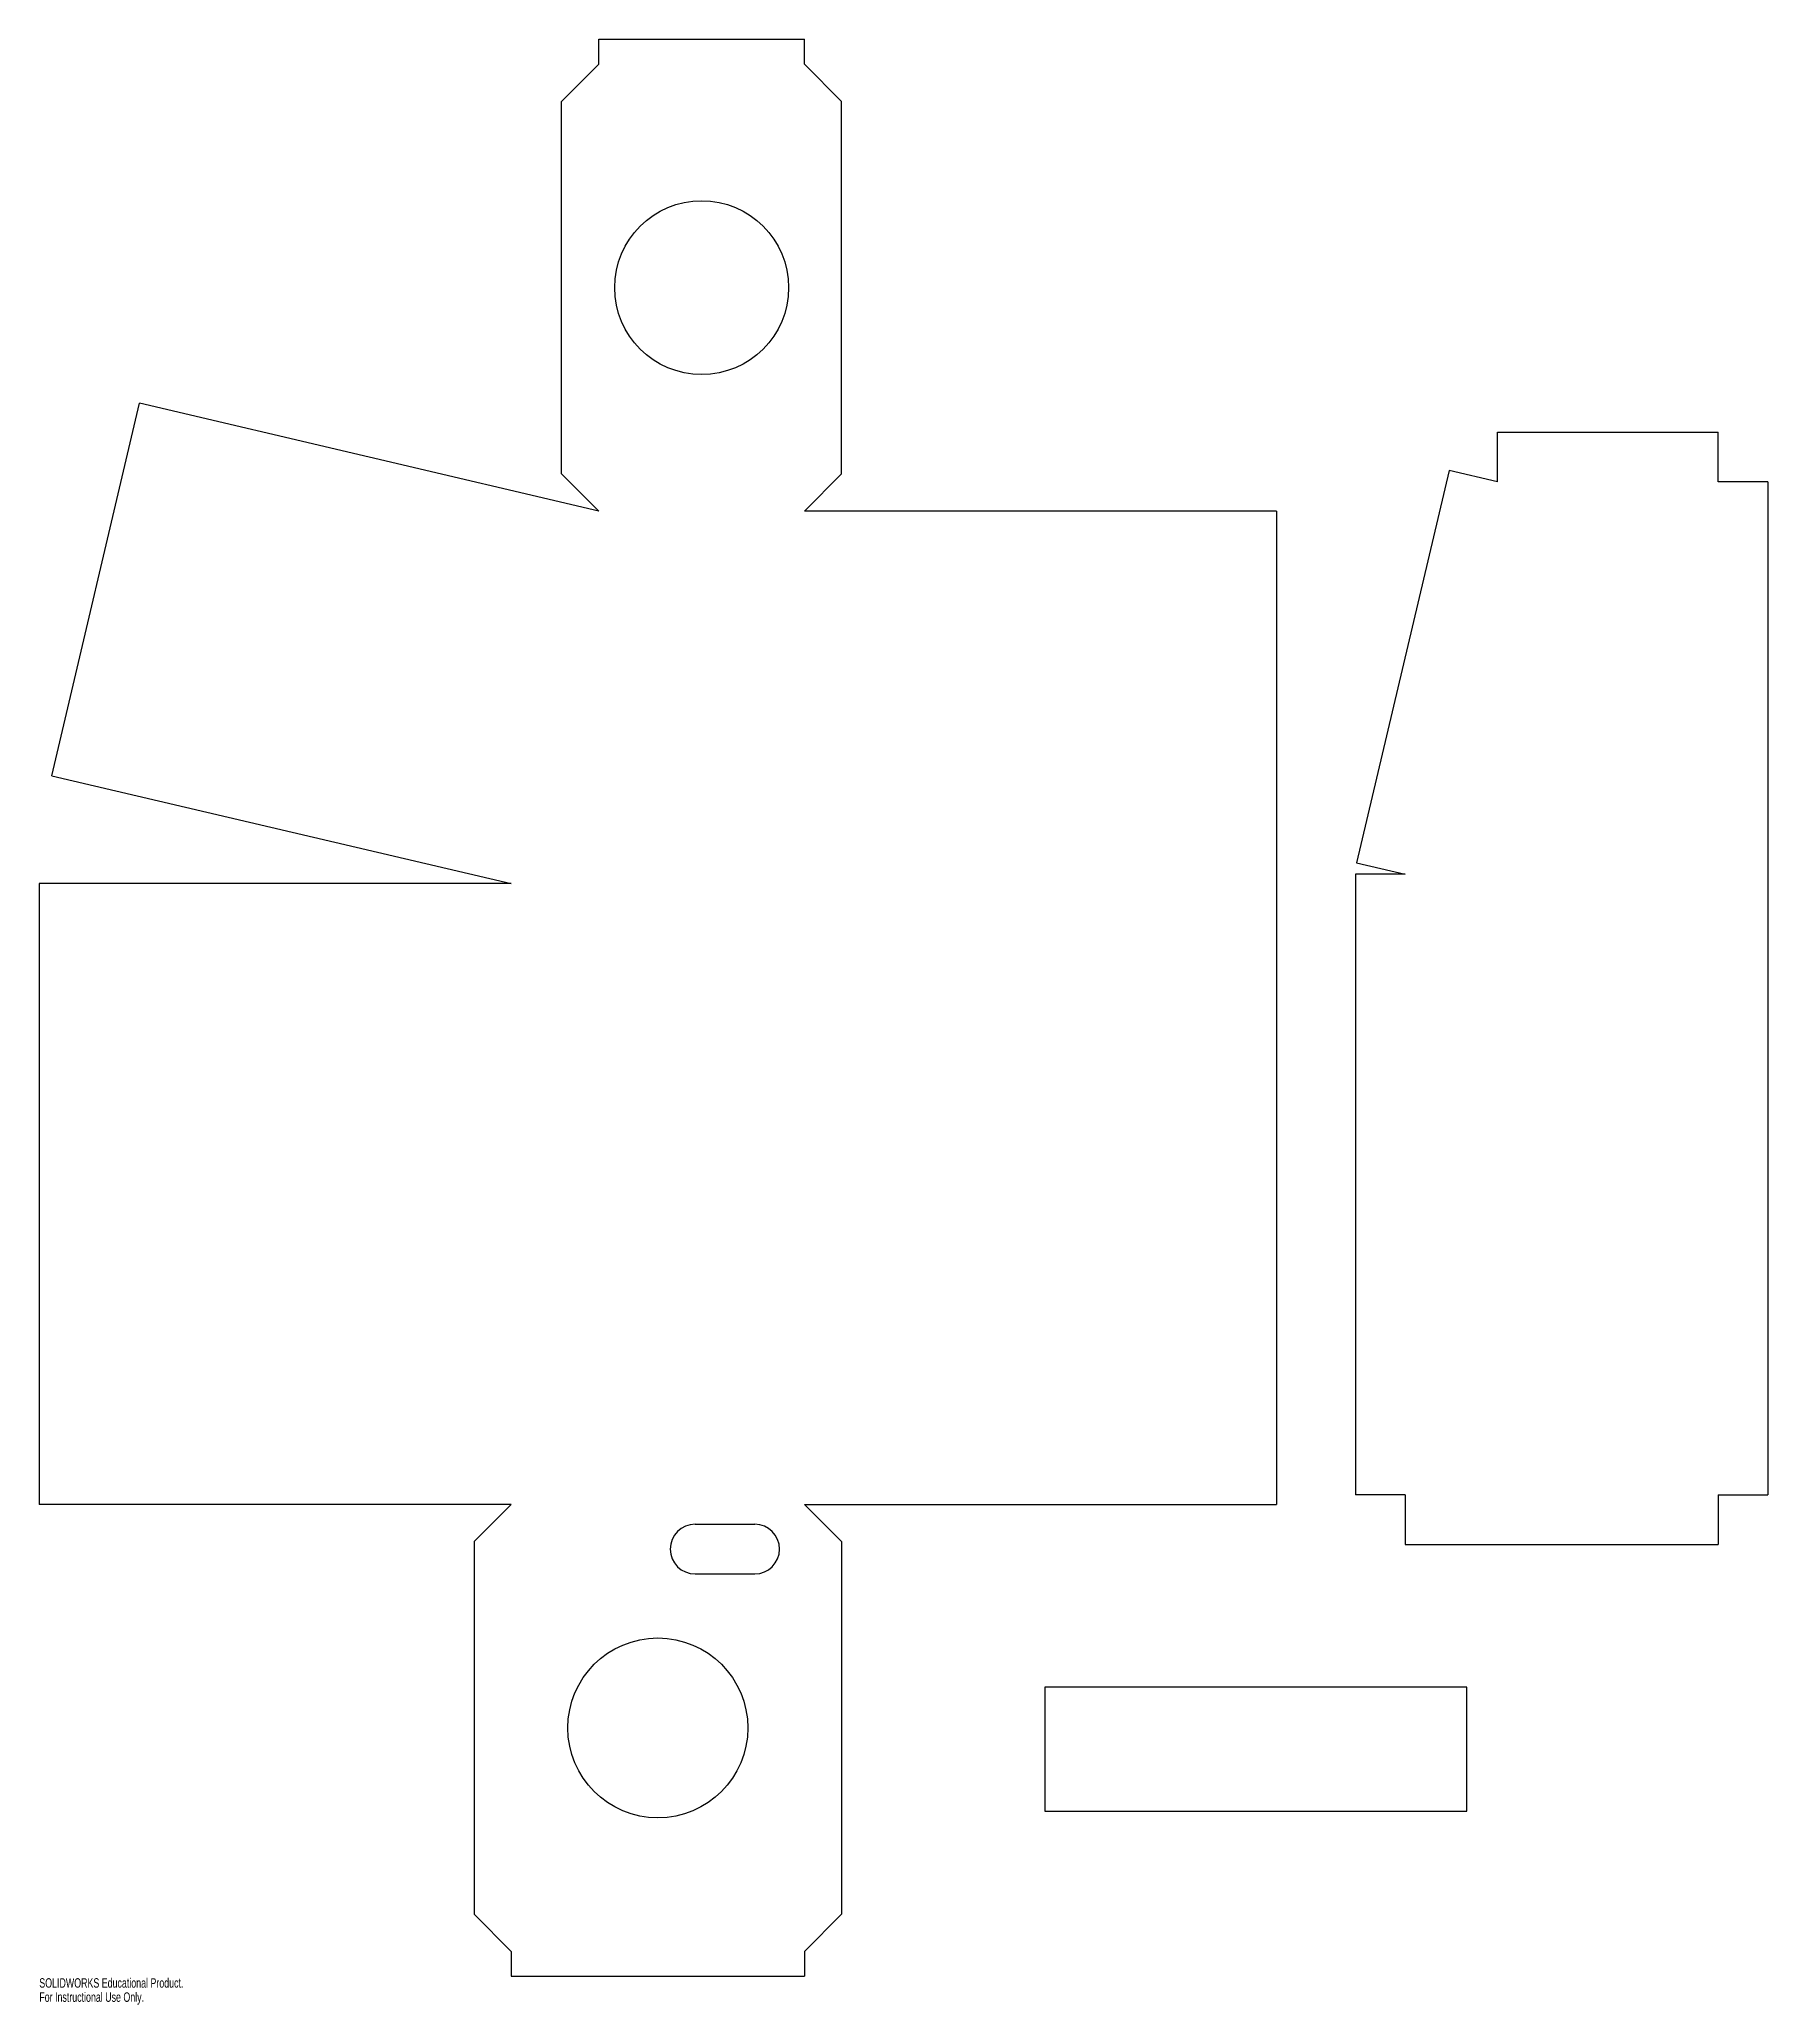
# Model space of a CAD drawing. Header units: inches. Extents: x -14.5 to 20.3, y -81.2 to -41.6.
import ezdxf

# ---------------------------------------------------------------- set-up
doc = ezdxf.new("R2010")
doc.units = ezdxf.units.IN
doc.header["$MEASUREMENT"] = 0
doc.styles.add('SLDTEXTSTYLE0', font='TXT', dxfattribs={"width": 0.7})

msp = doc.modelspace()

# ---------------------------------------------------------------- linework, layer by layer
at = {"color": 7, "linetype": 'Continuous', "lineweight": 25}
for p, q in [((-3.198, -42.13), (-3.198, -41.63)), ((-3.198, -41.63), (0.939, -41.63)), ((0.939, -42.13), (0.939, -41.63)), ((-3.948, -42.88), (-3.198, -42.13)), ((1.689, -42.88), (0.939, -42.13)), ((-3.948, -50.38), (-3.948, -42.88)), ((1.689, -50.38), (1.689, -42.88)), ((-14.209, -56.457), (-12.446, -48.957)), ((-3.198, -51.13), (-12.446, -48.957)), ((14.889, -50.538), (14.889, -49.538)), ((14.889, -49.538), (19.329, -49.538)), ((19.329, -50.538), (19.329, -49.538)), ((-3.198, -51.13), (-3.948, -50.38)), ((0.939, -51.13), (1.689, -50.38)), ((13.915, -50.309), (12.055, -58.209)), ((14.889, -50.538), (13.915, -50.309)), ((20.329, -50.538), (19.329, -50.538)), ((20.329, -50.538), (20.329, -70.938)), ((10.439, -51.13), (0.939, -51.13)), ((10.439, -51.13), (10.439, -71.13)), ((-14.209, -56.457), (-4.961, -58.63)), ((12.029, -58.438), (12.029, -70.938)), ((13.029, -58.438), (12.029, -58.438)), ((12.055, -58.209), (13.029, -58.438)), ((-14.461, -58.63), (-14.461, -71.13)), ((-4.961, -58.63), (-14.461, -58.63)), ((-4.961, -71.13), (-14.461, -71.13)), ((-4.961, -71.13), (-5.711, -71.88)), ((0.939, -71.13), (10.439, -71.13)), ((0.939, -71.13), (1.689, -71.88)), ((13.029, -70.938), (12.029, -70.938)), ((13.029, -70.938), (13.029, -71.938)), ((19.329, -70.938), (20.329, -70.938)), ((19.329, -70.938), (19.329, -71.938)), ((-1.261, -71.53), (-0.061, -71.53)), ((-5.711, -71.88), (-5.711, -79.38)), ((1.689, -71.88), (1.689, -79.38)), ((13.029, -71.938), (19.329, -71.938)), ((-1.261, -72.53), (-0.061, -72.53)), ((14.276, -74.807), (5.776, -74.807)), ((5.776, -74.807), (5.776, -77.307)), ((14.276, -77.307), (14.276, -74.807)), ((5.776, -77.307), (14.276, -77.307)), ((-5.711, -79.38), (-4.961, -80.13)), ((1.689, -79.38), (0.939, -80.13)), ((-4.961, -80.13), (-4.961, -80.63)), ((0.939, -80.13), (0.939, -80.63)), ((-4.961, -80.63), (0.939, -80.63))]:
    msp.add_line(p, q, dxfattribs=at)
for centre, radius in [((-1.129, -46.63), 1.75), ((-2.011, -75.63), 1.811)]:
    msp.add_circle(centre, radius, dxfattribs=at)
for centre, start, end in [((-1.261, -72.03), 90, 270), ((-0.061, -72.03), 270, 90)]:
    msp.add_arc(centre, 0.5, start, end, dxfattribs=at)

# ---------------------------------------------------------------- texts
at = {"color": 7, "linetype": 'Continuous', "char_height": 0.1903, "attachment_point": 1, "style": 'SLDTEXTSTYLE0'}
for s, insert in [('SOLIDWORKS Educational Product.', (-14.461, -80.67)), ('For Instructional Use Only.', (-14.461, -80.955))]:
    msp.add_mtext(s, dxfattribs=dict(at, insert=insert))

doc.saveas('drawing.dxf')
